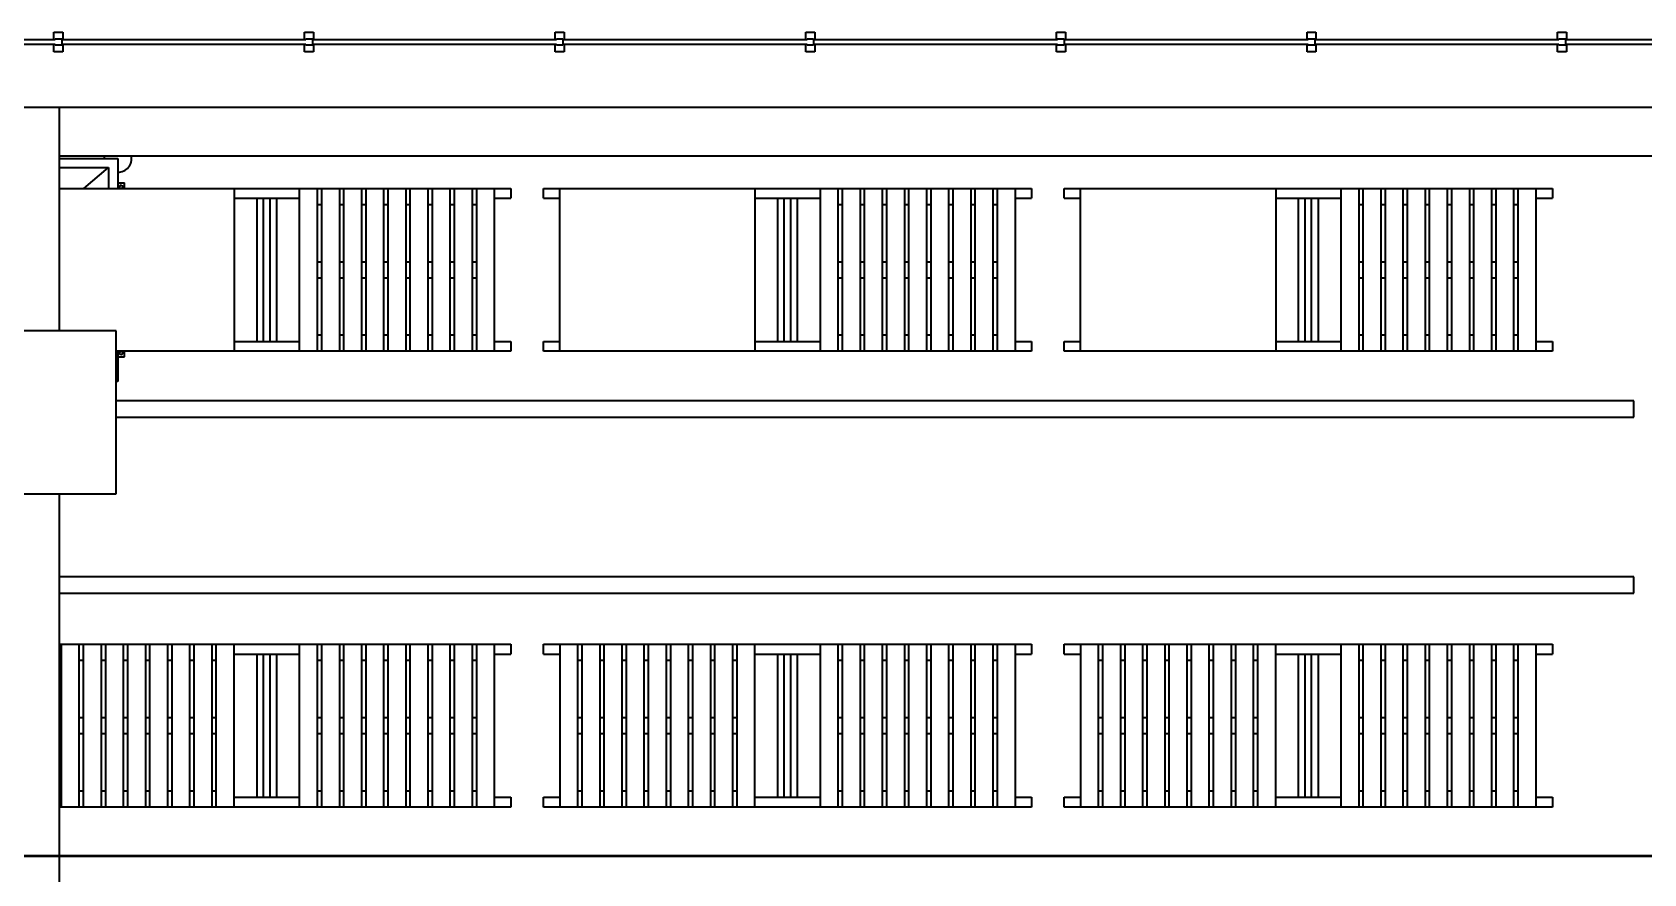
# Model space of a CAD drawing. Header units: millimetres. Extents: x 0 to 84100, y 0 to 59400.
# Drawn here: x 27164 to 37067, y 14516 to 19686 of the extents above; entities that cross this region are included whole.
import ezdxf

# ---------------------------------------------------------------- set-up
doc = ezdxf.new("R2010")
doc.units = ezdxf.units.MM
doc.header["$LTSCALE"] = 100
doc.linetypes.add('CHAIN', pattern=[0.3543, 0.2362, -0.0295, 0.0591, -0.0295])
doc.layers.add('Section Line (ISO)', color=7, linetype='CHAIN', lineweight=50)
doc.layers.add('Visible (ISO)', color=7, linetype='Continuous', lineweight=35)

# ---------------------------------------------------------------- blocks, each defined once
blk = doc.blocks.new('2dTransSection0')
at = {"layer": 'Section Line (ISO)', "linetype": 'CHAIN', "ltscale": 33.448322}
blk.add_line((34.206, 146.26), (409.429, 146.26), dxfattribs=at)

msp = doc.modelspace()

# ---------------------------------------------------------------- linework, layer by layer
at = {"layer": 'Visible (ISO)'}
for p, q in [((25805.45, 19641.01), (27305.45, 19641.01)), ((27305.45, 19611.01), (25805.45, 19611.01)), ((27297.95, 19641.01), (27297.95, 19686.01)), ((27297.95, 19686.01), (27352.95, 19686.01)), ((27297.95, 19566.01), (27297.95, 19611.01)), ((27305.45, 19646.01), (27345.45, 19646.01)), ((27305.45, 19641.01), (27305.45, 19646.01)), ((27305.45, 19606.01), (27305.45, 19611.01)), ((27345.45, 19646.01), (27345.45, 19606.01)), ((27345.45, 19641.01), (27345.45, 19611.01)), ((27345.45, 19641.01), (28845.45, 19641.01)), ((28845.45, 19611.01), (27345.45, 19611.01)), ((27352.95, 19686.01), (27352.95, 19641.01)), ((27352.95, 19611.01), (27352.95, 19566.01)), ((28837.95, 19641.01), (28837.95, 19686.01)), ((28837.95, 19686.01), (28892.95, 19686.01)), ((28837.95, 19566.01), (28837.95, 19611.01)), ((28845.45, 19646.01), (28885.45, 19646.01)), ((28845.45, 19641.01), (28845.45, 19646.01)), ((28845.45, 19606.01), (28845.45, 19611.01)), ((28885.45, 19646.01), (28885.45, 19606.01)), ((28885.45, 19641.01), (28885.45, 19611.01)), ((28885.45, 19641.01), (30385.45, 19641.01)), ((30385.45, 19611.01), (28885.45, 19611.01)), ((28892.95, 19686.01), (28892.95, 19641.01)), ((28892.95, 19611.01), (28892.95, 19566.01)), ((30377.95, 19641.01), (30377.95, 19686.01)), ((30377.95, 19686.01), (30432.95, 19686.01)), ((30377.95, 19566.01), (30377.95, 19611.01)), ((30385.45, 19646.01), (30425.45, 19646.01)), ((30385.45, 19641.01), (30385.45, 19646.01)), ((30385.45, 19606.01), (30385.45, 19611.01)), ((30425.45, 19646.01), (30425.45, 19606.01)), ((30425.45, 19641.01), (30425.45, 19611.01)), ((30425.45, 19641.01), (31925.45, 19641.01)), ((31925.45, 19611.01), (30425.45, 19611.01)), ((30432.95, 19686.01), (30432.95, 19641.01)), ((30432.95, 19611.01), (30432.95, 19566.01)), ((31917.95, 19641.01), (31917.95, 19686.01)), ((31917.95, 19686.01), (31972.95, 19686.01)), ((31917.95, 19566.01), (31917.95, 19611.01)), ((31925.45, 19646.01), (31965.45, 19646.01)), ((31925.45, 19641.01), (31925.45, 19646.01)), ((31925.45, 19606.01), (31925.45, 19611.01)), ((31965.45, 19646.01), (31965.45, 19606.01)), ((31965.45, 19641.01), (31965.45, 19611.01)), ((31965.45, 19641.01), (33465.45, 19641.01)), ((33465.45, 19611.01), (31965.45, 19611.01)), ((31972.95, 19686.01), (31972.95, 19641.01)), ((31972.95, 19611.01), (31972.95, 19566.01)), ((33457.95, 19641.01), (33457.95, 19686.01)), ((33457.95, 19686.01), (33512.95, 19686.01)), ((33457.95, 19566.01), (33457.95, 19611.01)), ((33465.45, 19646.01), (33505.45, 19646.01)), ((33465.45, 19641.01), (33465.45, 19646.01)), ((33465.45, 19606.01), (33465.45, 19611.01)), ((33505.45, 19646.01), (33505.45, 19606.01)), ((33505.45, 19641.01), (33505.45, 19611.01)), ((33505.45, 19641.01), (35005.45, 19641.01)), ((35005.45, 19611.01), (33505.45, 19611.01)), ((33512.95, 19686.01), (33512.95, 19641.01)), ((33512.95, 19611.01), (33512.95, 19566.01)), ((34997.95, 19641.01), (34997.95, 19686.01)), ((34997.95, 19686.01), (35052.95, 19686.01)), ((34997.95, 19566.01), (34997.95, 19611.01)), ((35005.45, 19646.01), (35045.45, 19646.01)), ((35005.45, 19641.01), (35005.45, 19646.01)), ((35005.45, 19606.01), (35005.45, 19611.01)), ((35045.45, 19646.01), (35045.45, 19606.01)), ((35045.45, 19641.01), (35045.45, 19611.01)), ((35045.45, 19641.01), (36545.45, 19641.01)), ((36545.45, 19611.01), (35045.45, 19611.01)), ((35052.95, 19686.01), (35052.95, 19641.01)), ((35052.95, 19611.01), (35052.95, 19566.01)), ((36537.95, 19641.01), (36537.95, 19686.01)), ((36537.95, 19686.01), (36592.95, 19686.01)), ((36537.95, 19566.01), (36537.95, 19611.01)), ((36545.45, 19646.01), (36585.45, 19646.01)), ((36545.45, 19641.01), (36545.45, 19646.01)), ((36545.45, 19606.01), (36545.45, 19611.01)), ((36585.45, 19646.01), (36585.45, 19606.01)), ((36585.45, 19641.01), (36585.45, 19611.01)), ((36585.45, 19641.01), (38085.45, 19641.01)), ((38085.45, 19611.01), (36585.45, 19611.01)), ((36592.95, 19686.01), (36592.95, 19641.01)), ((36592.95, 19611.01), (36592.95, 19566.01)), ((27352.95, 19566.01), (27297.95, 19566.01)), ((27345.45, 19606.01), (27305.45, 19606.01)), ((28892.95, 19566.01), (28837.95, 19566.01)), ((28885.45, 19606.01), (28845.45, 19606.01)), ((30432.95, 19566.01), (30377.95, 19566.01)), ((30425.45, 19606.01), (30385.45, 19606.01)), ((31972.95, 19566.01), (31917.95, 19566.01)), ((31965.45, 19606.01), (31925.45, 19606.01)), ((33512.95, 19566.01), (33457.95, 19566.01)), ((33505.45, 19606.01), (33465.45, 19606.01)), ((35052.95, 19566.01), (34997.95, 19566.01)), ((35045.45, 19606.01), (35005.45, 19606.01)), ((36592.95, 19566.01), (36537.95, 19566.01)), ((36585.45, 19606.01), (36545.45, 19606.01)), ((27030.45, 19226.01), (27330.45, 19226.01)), ((27330.45, 19226.01), (39305.45, 19226.01)), ((27330.45, 19226.01), (27330.45, 17851.01)), ((27330.45, 18926.01), (39005.45, 18926.01)), ((27330.45, 18911.01), (27690.45, 18911.01)), ((27330.45, 18854.01), (27493.45, 18854.01)), ((27481.44, 18726.01), (27633.45, 18854.01)), ((27493.45, 18854.01), (27633.45, 18854.01)), ((27633.45, 18854.01), (27633.45, 18726.01)), ((27690.45, 18911.01), (27690.45, 18726.01)), ((27330.45, 18726.01), (28405.45, 18726.01)), ((27690.45, 18761.01), (27730.45, 18761.01)), ((27730.45, 18726.01), (27730.45, 18761.01)), ((28405.45, 18726.01), (28405.45, 17726.01)), ((28405.45, 18726.01), (28805.45, 18726.01)), ((28805.45, 18726.01), (28917.45, 18726.01)), ((28805.45, 18726.01), (28805.45, 17726.01)), ((28917.45, 18726.01), (28941.45, 18726.01)), ((28917.45, 17726.01), (28917.45, 18726.01)), ((28941.45, 18726.01), (28941.45, 17726.01)), ((28941.45, 18726.01), (29053.45, 18726.01)), ((29053.45, 17726.01), (29053.45, 18726.01)), ((29053.45, 18726.01), (29077.45, 18726.01)), ((29077.45, 18726.01), (29077.45, 17726.01)), ((29077.45, 18726.01), (29189.45, 18726.01)), ((29189.45, 17726.01), (29189.45, 18726.01)), ((29189.45, 18726.01), (29213.45, 18726.01)), ((29213.45, 18726.01), (29213.45, 17726.01)), ((29213.45, 18726.01), (29325.45, 18726.01)), ((29325.45, 17726.01), (29325.45, 18726.01)), ((29325.45, 18726.01), (29349.45, 18726.01)), ((29349.45, 18726.01), (29349.45, 17726.01)), ((29349.45, 18726.01), (29461.45, 18726.01)), ((29461.45, 17726.01), (29461.45, 18726.01)), ((29461.45, 18726.01), (29485.45, 18726.01)), ((29485.45, 18726.01), (29485.45, 17726.01)), ((29485.45, 18726.01), (29597.45, 18726.01)), ((29597.45, 18726.01), (29621.45, 18726.01)), ((29597.45, 17726.01), (29597.45, 18726.01)), ((29621.45, 18726.01), (29621.45, 17726.01)), ((29621.45, 18726.01), (29733.45, 18726.01)), ((29733.45, 17726.01), (29733.45, 18726.01)), ((29733.45, 18726.01), (29757.45, 18726.01)), ((29757.45, 18726.01), (29757.45, 17726.01)), ((29757.45, 18726.01), (29869.45, 18726.01)), ((29869.45, 17726.01), (29869.45, 18726.01)), ((29869.45, 18726.01), (29893.45, 18726.01)), ((29893.45, 18726.01), (29893.45, 17726.01)), ((29893.45, 18726.01), (30005.45, 18726.01)), ((30005.45, 17726.01), (30005.45, 18726.01)), ((30005.45, 18726.01), (30105.45, 18726.01)), ((30105.45, 18726.01), (30105.45, 18666.01)), ((30305.45, 18726.01), (30405.45, 18726.01)), ((30305.45, 18666.01), (30305.45, 18726.01)), ((30405.45, 17726.01), (30405.45, 18726.01)), ((30405.45, 18726.01), (31605.45, 18726.01)), ((31605.45, 18726.01), (31605.45, 17726.01)), ((31605.45, 18726.01), (32005.45, 18726.01)), ((32005.45, 18726.01), (32117.45, 18726.01)), ((32005.45, 18726.01), (32005.45, 17726.01)), ((32117.45, 18726.01), (32141.45, 18726.01)), ((32117.45, 17726.01), (32117.45, 18726.01)), ((32141.45, 18726.01), (32141.45, 17726.01)), ((32141.45, 18726.01), (32253.45, 18726.01)), ((32253.45, 17726.01), (32253.45, 18726.01)), ((32253.45, 18726.01), (32277.45, 18726.01)), ((32277.45, 18726.01), (32277.45, 17726.01)), ((32277.45, 18726.01), (32389.45, 18726.01)), ((32389.45, 17726.01), (32389.45, 18726.01)), ((32389.45, 18726.01), (32413.45, 18726.01)), ((32413.45, 18726.01), (32413.45, 17726.01)), ((32413.45, 18726.01), (32525.45, 18726.01)), ((32525.45, 17726.01), (32525.45, 18726.01)), ((32525.45, 18726.01), (32549.45, 18726.01)), ((32549.45, 18726.01), (32549.45, 17726.01)), ((32549.45, 18726.01), (32661.45, 18726.01)), ((32661.45, 17726.01), (32661.45, 18726.01)), ((32661.45, 18726.01), (32685.45, 18726.01)), ((32685.45, 18726.01), (32685.45, 17726.01)), ((32685.45, 18726.01), (32797.45, 18726.01)), ((32797.45, 18726.01), (32821.45, 18726.01)), ((32797.45, 17726.01), (32797.45, 18726.01)), ((32821.45, 18726.01), (32821.45, 17726.01)), ((32821.45, 18726.01), (32933.45, 18726.01)), ((32933.45, 17726.01), (32933.45, 18726.01)), ((32933.45, 18726.01), (32957.45, 18726.01)), ((32957.45, 18726.01), (32957.45, 17726.01)), ((32957.45, 18726.01), (33069.45, 18726.01)), ((33069.45, 17726.01), (33069.45, 18726.01)), ((33069.45, 18726.01), (33093.45, 18726.01)), ((33093.45, 18726.01), (33093.45, 17726.01)), ((33093.45, 18726.01), (33205.45, 18726.01)), ((33205.45, 17726.01), (33205.45, 18726.01)), ((33205.45, 18726.01), (33305.45, 18726.01)), ((33305.45, 18726.01), (33305.45, 18666.01)), ((33505.45, 18726.01), (33605.45, 18726.01)), ((33505.45, 18666.01), (33505.45, 18726.01)), ((33605.45, 17726.01), (33605.45, 18726.01)), ((33605.45, 18726.01), (34805.45, 18726.01)), ((34805.45, 18726.01), (34805.45, 17726.01)), ((34805.45, 18726.01), (35205.45, 18726.01)), ((35205.45, 18726.01), (35317.45, 18726.01)), ((35205.45, 18726.01), (35205.45, 17726.01)), ((35317.45, 18726.01), (35341.45, 18726.01)), ((35317.45, 17726.01), (35317.45, 18726.01)), ((35341.45, 18726.01), (35341.45, 17726.01)), ((35341.45, 18726.01), (35453.45, 18726.01)), ((35453.45, 17726.01), (35453.45, 18726.01)), ((35453.45, 18726.01), (35477.45, 18726.01)), ((35477.45, 18726.01), (35477.45, 17726.01)), ((35477.45, 18726.01), (35589.45, 18726.01)), ((35589.45, 17726.01), (35589.45, 18726.01)), ((35589.45, 18726.01), (35613.45, 18726.01)), ((35613.45, 18726.01), (35613.45, 17726.01)), ((35613.45, 18726.01), (35725.45, 18726.01)), ((35725.45, 17726.01), (35725.45, 18726.01)), ((35725.45, 18726.01), (35749.45, 18726.01)), ((35749.45, 18726.01), (35749.45, 17726.01)), ((35749.45, 18726.01), (35861.45, 18726.01)), ((35861.45, 17726.01), (35861.45, 18726.01)), ((35861.45, 18726.01), (35885.45, 18726.01)), ((35885.45, 18726.01), (35885.45, 17726.01)), ((35885.45, 18726.01), (35997.45, 18726.01)), ((35997.45, 18726.01), (36021.45, 18726.01)), ((35997.45, 17726.01), (35997.45, 18726.01)), ((36021.45, 18726.01), (36021.45, 17726.01)), ((36021.45, 18726.01), (36133.45, 18726.01)), ((36133.45, 17726.01), (36133.45, 18726.01)), ((36133.45, 18726.01), (36157.45, 18726.01)), ((36157.45, 18726.01), (36157.45, 17726.01)), ((36157.45, 18726.01), (36269.45, 18726.01)), ((36269.45, 17726.01), (36269.45, 18726.01)), ((36269.45, 18726.01), (36293.45, 18726.01)), ((36293.45, 18726.01), (36293.45, 17726.01)), ((36293.45, 18726.01), (36405.45, 18726.01)), ((36405.45, 17726.01), (36405.45, 18726.01)), ((36405.45, 18726.01), (36505.45, 18726.01)), ((36505.45, 18726.01), (36505.45, 18666.01)), ((28405.45, 18666.01), (28805.45, 18666.01)), ((28545.45, 17786.01), (28545.45, 18666.01)), ((28585.45, 17786.01), (28585.45, 18666.01)), ((28625.45, 17786.01), (28625.45, 18666.01)), ((28665.45, 18666.01), (28665.45, 17786.01)), ((28941.45, 18626.01), (28917.45, 18626.01)), ((29077.45, 18626.01), (29053.45, 18626.01)), ((29213.45, 18626.01), (29189.45, 18626.01)), ((29349.45, 18626.01), (29325.45, 18626.01)), ((29485.45, 18626.01), (29461.45, 18626.01)), ((29621.45, 18626.01), (29597.45, 18626.01)), ((29757.45, 18626.01), (29733.45, 18626.01)), ((29893.45, 18626.01), (29869.45, 18626.01)), ((30005.45, 18666.01), (30105.45, 18666.01)), ((30305.45, 18666.01), (30405.45, 18666.01)), ((31605.45, 18666.01), (32005.45, 18666.01)), ((31745.45, 17786.01), (31745.45, 18666.01)), ((31785.45, 17786.01), (31785.45, 18666.01)), ((31825.45, 17786.01), (31825.45, 18666.01)), ((31865.45, 18666.01), (31865.45, 17786.01)), ((32141.45, 18626.01), (32117.45, 18626.01)), ((32277.45, 18626.01), (32253.45, 18626.01)), ((32413.45, 18626.01), (32389.45, 18626.01)), ((32549.45, 18626.01), (32525.45, 18626.01)), ((32685.45, 18626.01), (32661.45, 18626.01)), ((32821.45, 18626.01), (32797.45, 18626.01)), ((32957.45, 18626.01), (32933.45, 18626.01)), ((33093.45, 18626.01), (33069.45, 18626.01)), ((33205.45, 18666.01), (33305.45, 18666.01)), ((33505.45, 18666.01), (33605.45, 18666.01)), ((34805.45, 18666.01), (35205.45, 18666.01)), ((34945.45, 17786.01), (34945.45, 18666.01)), ((34985.45, 17786.01), (34985.45, 18666.01)), ((35025.45, 17786.01), (35025.45, 18666.01)), ((35065.45, 18666.01), (35065.45, 17786.01)), ((35341.45, 18626.01), (35317.45, 18626.01)), ((35477.45, 18626.01), (35453.45, 18626.01)), ((35613.45, 18626.01), (35589.45, 18626.01)), ((35749.45, 18626.01), (35725.45, 18626.01)), ((35885.45, 18626.01), (35861.45, 18626.01)), ((36021.45, 18626.01), (35997.45, 18626.01)), ((36157.45, 18626.01), (36133.45, 18626.01)), ((36293.45, 18626.01), (36269.45, 18626.01)), ((36405.45, 18666.01), (36505.45, 18666.01)), ((28917.45, 18276.01), (28941.45, 18276.01)), ((29053.45, 18276.01), (29077.45, 18276.01)), ((29189.45, 18276.01), (29213.45, 18276.01)), ((29325.45, 18276.01), (29349.45, 18276.01)), ((29461.45, 18276.01), (29485.45, 18276.01)), ((29597.45, 18276.01), (29621.45, 18276.01)), ((29733.45, 18276.01), (29757.45, 18276.01)), ((29869.45, 18276.01), (29893.45, 18276.01)), ((32117.45, 18276.01), (32141.45, 18276.01)), ((32253.45, 18276.01), (32277.45, 18276.01)), ((32389.45, 18276.01), (32413.45, 18276.01)), ((32525.45, 18276.01), (32549.45, 18276.01)), ((32661.45, 18276.01), (32685.45, 18276.01)), ((32797.45, 18276.01), (32821.45, 18276.01)), ((32933.45, 18276.01), (32957.45, 18276.01)), ((33069.45, 18276.01), (33093.45, 18276.01)), ((35317.45, 18276.01), (35341.45, 18276.01)), ((35453.45, 18276.01), (35477.45, 18276.01)), ((35589.45, 18276.01), (35613.45, 18276.01)), ((35725.45, 18276.01), (35749.45, 18276.01)), ((35861.45, 18276.01), (35885.45, 18276.01)), ((35997.45, 18276.01), (36021.45, 18276.01)), ((36133.45, 18276.01), (36157.45, 18276.01)), ((36269.45, 18276.01), (36293.45, 18276.01)), ((28941.45, 18176.01), (28917.45, 18176.01)), ((29077.45, 18176.01), (29053.45, 18176.01)), ((29213.45, 18176.01), (29189.45, 18176.01)), ((29349.45, 18176.01), (29325.45, 18176.01)), ((29485.45, 18176.01), (29461.45, 18176.01)), ((29621.45, 18176.01), (29597.45, 18176.01)), ((29757.45, 18176.01), (29733.45, 18176.01)), ((29893.45, 18176.01), (29869.45, 18176.01)), ((32141.45, 18176.01), (32117.45, 18176.01)), ((32277.45, 18176.01), (32253.45, 18176.01)), ((32413.45, 18176.01), (32389.45, 18176.01)), ((32549.45, 18176.01), (32525.45, 18176.01)), ((32685.45, 18176.01), (32661.45, 18176.01)), ((32821.45, 18176.01), (32797.45, 18176.01)), ((32957.45, 18176.01), (32933.45, 18176.01)), ((33093.45, 18176.01), (33069.45, 18176.01)), ((35341.45, 18176.01), (35317.45, 18176.01)), ((35477.45, 18176.01), (35453.45, 18176.01)), ((35613.45, 18176.01), (35589.45, 18176.01)), ((35749.45, 18176.01), (35725.45, 18176.01)), ((35885.45, 18176.01), (35861.45, 18176.01)), ((36021.45, 18176.01), (35997.45, 18176.01)), ((36157.45, 18176.01), (36133.45, 18176.01)), ((36293.45, 18176.01), (36269.45, 18176.01)), ((27680.45, 17851.01), (26680.45, 17851.01)), ((27680.45, 16851.01), (27680.45, 17851.01)), ((28917.45, 17826.01), (28941.45, 17826.01)), ((29053.45, 17826.01), (29077.45, 17826.01)), ((29189.45, 17826.01), (29213.45, 17826.01)), ((29325.45, 17826.01), (29349.45, 17826.01)), ((29461.45, 17826.01), (29485.45, 17826.01)), ((29597.45, 17826.01), (29621.45, 17826.01)), ((29733.45, 17826.01), (29757.45, 17826.01)), ((29869.45, 17826.01), (29893.45, 17826.01)), ((32117.45, 17826.01), (32141.45, 17826.01)), ((32253.45, 17826.01), (32277.45, 17826.01)), ((32389.45, 17826.01), (32413.45, 17826.01)), ((32525.45, 17826.01), (32549.45, 17826.01)), ((32661.45, 17826.01), (32685.45, 17826.01)), ((32797.45, 17826.01), (32821.45, 17826.01)), ((32933.45, 17826.01), (32957.45, 17826.01)), ((33069.45, 17826.01), (33093.45, 17826.01)), ((35317.45, 17826.01), (35341.45, 17826.01)), ((35453.45, 17826.01), (35477.45, 17826.01)), ((35589.45, 17826.01), (35613.45, 17826.01)), ((35725.45, 17826.01), (35749.45, 17826.01)), ((35861.45, 17826.01), (35885.45, 17826.01)), ((35997.45, 17826.01), (36021.45, 17826.01)), ((36133.45, 17826.01), (36157.45, 17826.01)), ((36269.45, 17826.01), (36293.45, 17826.01)), ((28405.45, 17786.01), (28805.45, 17786.01)), ((30005.45, 17786.01), (30105.45, 17786.01)), ((30105.45, 17786.01), (30105.45, 17726.01)), ((30305.45, 17786.01), (30405.45, 17786.01)), ((30305.45, 17726.01), (30305.45, 17786.01)), ((31605.45, 17786.01), (32005.45, 17786.01)), ((33205.45, 17786.01), (33305.45, 17786.01)), ((33305.45, 17786.01), (33305.45, 17726.01)), ((33505.45, 17786.01), (33605.45, 17786.01)), ((33505.45, 17726.01), (33505.45, 17786.01)), ((34805.45, 17786.01), (35205.45, 17786.01)), ((36405.45, 17786.01), (36505.45, 17786.01)), ((36505.45, 17786.01), (36505.45, 17726.01)), ((28405.45, 17726.01), (27680.45, 17726.01)), ((27690.45, 17726.01), (27690.45, 17541.01)), ((27690.45, 17691.01), (27730.45, 17691.01)), ((27730.45, 17691.01), (27730.45, 17726.01)), ((28805.45, 17726.01), (28405.45, 17726.01)), ((28917.45, 17726.01), (28805.45, 17726.01)), ((28941.45, 17726.01), (28917.45, 17726.01)), ((29053.45, 17726.01), (28941.45, 17726.01)), ((29077.45, 17726.01), (29053.45, 17726.01)), ((29189.45, 17726.01), (29077.45, 17726.01)), ((29213.45, 17726.01), (29189.45, 17726.01)), ((29325.45, 17726.01), (29213.45, 17726.01)), ((29349.45, 17726.01), (29325.45, 17726.01)), ((29461.45, 17726.01), (29349.45, 17726.01)), ((29485.45, 17726.01), (29461.45, 17726.01)), ((29597.45, 17726.01), (29485.45, 17726.01)), ((29621.45, 17726.01), (29597.45, 17726.01)), ((29733.45, 17726.01), (29621.45, 17726.01)), ((29757.45, 17726.01), (29733.45, 17726.01)), ((29869.45, 17726.01), (29757.45, 17726.01)), ((29893.45, 17726.01), (29869.45, 17726.01)), ((30005.45, 17726.01), (29893.45, 17726.01)), ((30105.45, 17726.01), (30005.45, 17726.01)), ((30405.45, 17726.01), (30305.45, 17726.01)), ((31605.45, 17726.01), (30405.45, 17726.01)), ((32005.45, 17726.01), (31605.45, 17726.01)), ((32117.45, 17726.01), (32005.45, 17726.01)), ((32141.45, 17726.01), (32117.45, 17726.01)), ((32253.45, 17726.01), (32141.45, 17726.01)), ((32277.45, 17726.01), (32253.45, 17726.01)), ((32389.45, 17726.01), (32277.45, 17726.01)), ((32413.45, 17726.01), (32389.45, 17726.01)), ((32525.45, 17726.01), (32413.45, 17726.01)), ((32549.45, 17726.01), (32525.45, 17726.01)), ((32661.45, 17726.01), (32549.45, 17726.01)), ((32685.45, 17726.01), (32661.45, 17726.01)), ((32797.45, 17726.01), (32685.45, 17726.01)), ((32821.45, 17726.01), (32797.45, 17726.01)), ((32933.45, 17726.01), (32821.45, 17726.01)), ((32957.45, 17726.01), (32933.45, 17726.01)), ((33069.45, 17726.01), (32957.45, 17726.01)), ((33093.45, 17726.01), (33069.45, 17726.01)), ((33205.45, 17726.01), (33093.45, 17726.01)), ((33305.45, 17726.01), (33205.45, 17726.01)), ((33605.45, 17726.01), (33505.45, 17726.01)), ((34805.45, 17726.01), (33605.45, 17726.01)), ((35205.45, 17726.01), (34805.45, 17726.01)), ((35317.45, 17726.01), (35205.45, 17726.01)), ((35341.45, 17726.01), (35317.45, 17726.01)), ((35453.45, 17726.01), (35341.45, 17726.01)), ((35477.45, 17726.01), (35453.45, 17726.01)), ((35589.45, 17726.01), (35477.45, 17726.01)), ((35613.45, 17726.01), (35589.45, 17726.01)), ((35725.45, 17726.01), (35613.45, 17726.01)), ((35749.45, 17726.01), (35725.45, 17726.01)), ((35861.45, 17726.01), (35749.45, 17726.01)), ((35885.45, 17726.01), (35861.45, 17726.01)), ((35997.45, 17726.01), (35885.45, 17726.01)), ((36021.45, 17726.01), (35997.45, 17726.01)), ((36133.45, 17726.01), (36021.45, 17726.01)), ((36157.45, 17726.01), (36133.45, 17726.01)), ((36269.45, 17726.01), (36157.45, 17726.01)), ((36293.45, 17726.01), (36269.45, 17726.01)), ((36405.45, 17726.01), (36293.45, 17726.01)), ((36505.45, 17726.01), (36405.45, 17726.01)), ((27690.45, 17541.01), (27680.45, 17541.01)), ((37005.45, 17420.61), (27680.45, 17420.61)), ((37005.45, 17320.61), (37005.45, 17420.61)), ((27680.45, 17320.61), (37005.45, 17320.61)), ((26680.45, 16851.01), (27680.45, 16851.01)), ((27330.45, 16851.01), (27330.45, 10026.01)), ((37005.45, 16340.61), (27330.45, 16340.61)), ((37005.45, 16240.61), (37005.45, 16340.61)), ((27330.45, 16240.61), (37005.45, 16240.61)), ((27330.45, 15926.01), (27341.45, 15926.01)), ((27341.45, 15926.01), (27341.45, 14926.01)), ((27341.45, 15926.01), (27453.45, 15926.01)), ((27453.45, 14926.01), (27453.45, 15926.01)), ((27453.45, 15926.01), (27477.45, 15926.01)), ((27477.45, 15926.01), (27477.45, 14926.01)), ((27477.45, 15926.01), (27589.45, 15926.01)), ((27589.45, 14926.01), (27589.45, 15926.01)), ((27589.45, 15926.01), (27613.45, 15926.01)), ((27613.45, 15926.01), (27613.45, 14926.01)), ((27613.45, 15926.01), (27725.45, 15926.01)), ((27725.45, 14926.01), (27725.45, 15926.01)), ((27725.45, 15926.01), (27749.45, 15926.01)), ((27749.45, 15926.01), (27749.45, 14926.01)), ((27749.45, 15926.01), (27861.45, 15926.01)), ((27861.45, 14926.01), (27861.45, 15926.01)), ((27861.45, 15926.01), (27885.45, 15926.01)), ((27885.45, 15926.01), (27885.45, 14926.01)), ((27885.45, 15926.01), (27997.45, 15926.01)), ((27997.45, 14926.01), (27997.45, 15926.01)), ((27997.45, 15926.01), (28021.45, 15926.01)), ((28021.45, 15926.01), (28021.45, 14926.01)), ((28021.45, 15926.01), (28133.45, 15926.01)), ((28133.45, 14926.01), (28133.45, 15926.01)), ((28133.45, 15926.01), (28157.45, 15926.01)), ((28157.45, 15926.01), (28157.45, 14926.01)), ((28157.45, 15926.01), (28269.45, 15926.01)), ((28269.45, 14926.01), (28269.45, 15926.01)), ((28269.45, 15926.01), (28293.45, 15926.01)), ((28293.45, 15926.01), (28293.45, 14926.01)), ((28293.45, 15926.01), (28405.45, 15926.01)), ((28405.45, 14926.01), (28405.45, 15926.01)), ((28405.45, 15926.01), (28805.45, 15926.01)), ((28405.45, 15866.01), (28805.45, 15866.01)), ((28545.45, 14986.01), (28545.45, 15866.01)), ((28585.45, 14986.01), (28585.45, 15866.01)), ((28625.45, 14986.01), (28625.45, 15866.01)), ((28665.45, 15866.01), (28665.45, 14986.01)), ((28805.45, 15926.01), (28917.45, 15926.01)), ((28805.45, 15926.01), (28805.45, 14926.01)), ((28917.45, 15926.01), (28941.45, 15926.01)), ((28917.45, 14926.01), (28917.45, 15926.01)), ((28941.45, 15926.01), (28941.45, 14926.01)), ((28941.45, 15926.01), (29053.45, 15926.01)), ((29053.45, 14926.01), (29053.45, 15926.01)), ((29053.45, 15926.01), (29077.45, 15926.01)), ((29077.45, 15926.01), (29077.45, 14926.01)), ((29077.45, 15926.01), (29189.45, 15926.01)), ((29189.45, 14926.01), (29189.45, 15926.01)), ((29189.45, 15926.01), (29213.45, 15926.01)), ((29213.45, 15926.01), (29213.45, 14926.01)), ((29213.45, 15926.01), (29325.45, 15926.01)), ((29325.45, 14926.01), (29325.45, 15926.01)), ((29325.45, 15926.01), (29349.45, 15926.01)), ((29349.45, 15926.01), (29349.45, 14926.01)), ((29349.45, 15926.01), (29461.45, 15926.01)), ((29461.45, 14926.01), (29461.45, 15926.01)), ((29461.45, 15926.01), (29485.45, 15926.01)), ((29485.45, 15926.01), (29485.45, 14926.01)), ((29485.45, 15926.01), (29597.45, 15926.01)), ((29597.45, 15926.01), (29621.45, 15926.01)), ((29597.45, 14926.01), (29597.45, 15926.01)), ((29621.45, 15926.01), (29621.45, 14926.01)), ((29621.45, 15926.01), (29733.45, 15926.01)), ((29733.45, 14926.01), (29733.45, 15926.01)), ((29733.45, 15926.01), (29757.45, 15926.01)), ((29757.45, 15926.01), (29757.45, 14926.01)), ((29757.45, 15926.01), (29869.45, 15926.01)), ((29869.45, 14926.01), (29869.45, 15926.01)), ((29869.45, 15926.01), (29893.45, 15926.01)), ((29893.45, 15926.01), (29893.45, 14926.01)), ((29893.45, 15926.01), (30005.45, 15926.01)), ((30005.45, 14926.01), (30005.45, 15926.01)), ((30005.45, 15926.01), (30105.45, 15926.01)), ((30005.45, 15866.01), (30105.45, 15866.01)), ((30105.45, 15926.01), (30105.45, 15866.01)), ((30305.45, 15926.01), (30405.45, 15926.01)), ((30305.45, 15866.01), (30305.45, 15926.01)), ((30305.45, 15866.01), (30405.45, 15866.01)), ((30405.45, 15926.01), (30517.45, 15926.01)), ((30405.45, 15926.01), (30405.45, 14926.01)), ((30517.45, 15926.01), (30541.45, 15926.01)), ((30517.45, 14926.01), (30517.45, 15926.01)), ((30541.45, 15926.01), (30541.45, 14926.01)), ((30541.45, 15926.01), (30653.45, 15926.01)), ((30653.45, 14926.01), (30653.45, 15926.01)), ((30653.45, 15926.01), (30677.45, 15926.01)), ((30677.45, 15926.01), (30677.45, 14926.01)), ((30677.45, 15926.01), (30789.45, 15926.01)), ((30789.45, 14926.01), (30789.45, 15926.01)), ((30789.45, 15926.01), (30813.45, 15926.01)), ((30813.45, 15926.01), (30813.45, 14926.01)), ((30813.45, 15926.01), (30925.45, 15926.01)), ((30925.45, 14926.01), (30925.45, 15926.01)), ((30925.45, 15926.01), (30949.45, 15926.01)), ((30949.45, 15926.01), (30949.45, 14926.01)), ((30949.45, 15926.01), (31061.45, 15926.01)), ((31061.45, 14926.01), (31061.45, 15926.01)), ((31061.45, 15926.01), (31085.45, 15926.01)), ((31085.45, 15926.01), (31085.45, 14926.01)), ((31085.45, 15926.01), (31197.45, 15926.01)), ((31197.45, 14926.01), (31197.45, 15926.01)), ((31197.45, 15926.01), (31221.45, 15926.01)), ((31221.45, 15926.01), (31221.45, 14926.01)), ((31221.45, 15926.01), (31333.45, 15926.01)), ((31333.45, 14926.01), (31333.45, 15926.01)), ((31333.45, 15926.01), (31357.45, 15926.01)), ((31357.45, 15926.01), (31357.45, 14926.01)), ((31357.45, 15926.01), (31469.45, 15926.01)), ((31469.45, 14926.01), (31469.45, 15926.01)), ((31469.45, 15926.01), (31493.45, 15926.01)), ((31493.45, 15926.01), (31493.45, 14926.01)), ((31493.45, 15926.01), (31605.45, 15926.01)), ((31605.45, 14926.01), (31605.45, 15926.01)), ((31605.45, 15926.01), (32005.45, 15926.01)), ((31605.45, 15866.01), (32005.45, 15866.01)), ((31745.45, 14986.01), (31745.45, 15866.01)), ((31785.45, 14986.01), (31785.45, 15866.01)), ((31825.45, 14986.01), (31825.45, 15866.01)), ((31865.45, 15866.01), (31865.45, 14986.01)), ((32005.45, 15926.01), (32117.45, 15926.01)), ((32005.45, 15926.01), (32005.45, 14926.01)), ((32117.45, 15926.01), (32141.45, 15926.01)), ((32117.45, 14926.01), (32117.45, 15926.01)), ((32141.45, 15926.01), (32141.45, 14926.01)), ((32141.45, 15926.01), (32253.45, 15926.01)), ((32253.45, 14926.01), (32253.45, 15926.01)), ((32253.45, 15926.01), (32277.45, 15926.01)), ((32277.45, 15926.01), (32277.45, 14926.01)), ((32277.45, 15926.01), (32389.45, 15926.01)), ((32389.45, 14926.01), (32389.45, 15926.01)), ((32389.45, 15926.01), (32413.45, 15926.01)), ((32413.45, 15926.01), (32413.45, 14926.01)), ((32413.45, 15926.01), (32525.45, 15926.01)), ((32525.45, 14926.01), (32525.45, 15926.01)), ((32525.45, 15926.01), (32549.45, 15926.01)), ((32549.45, 15926.01), (32549.45, 14926.01)), ((32549.45, 15926.01), (32661.45, 15926.01)), ((32661.45, 14926.01), (32661.45, 15926.01)), ((32661.45, 15926.01), (32685.45, 15926.01)), ((32685.45, 15926.01), (32685.45, 14926.01)), ((32685.45, 15926.01), (32797.45, 15926.01)), ((32797.45, 15926.01), (32821.45, 15926.01)), ((32797.45, 14926.01), (32797.45, 15926.01)), ((32821.45, 15926.01), (32821.45, 14926.01)), ((32821.45, 15926.01), (32933.45, 15926.01)), ((32933.45, 14926.01), (32933.45, 15926.01)), ((32933.45, 15926.01), (32957.45, 15926.01)), ((32957.45, 15926.01), (32957.45, 14926.01)), ((32957.45, 15926.01), (33069.45, 15926.01)), ((33069.45, 14926.01), (33069.45, 15926.01)), ((33069.45, 15926.01), (33093.45, 15926.01)), ((33093.45, 15926.01), (33093.45, 14926.01)), ((33093.45, 15926.01), (33205.45, 15926.01)), ((33205.45, 14926.01), (33205.45, 15926.01)), ((33205.45, 15926.01), (33305.45, 15926.01)), ((33205.45, 15866.01), (33305.45, 15866.01)), ((33305.45, 15926.01), (33305.45, 15866.01)), ((33505.45, 15926.01), (33605.45, 15926.01)), ((33505.45, 15866.01), (33505.45, 15926.01)), ((33505.45, 15866.01), (33605.45, 15866.01)), ((33605.45, 15926.01), (33717.45, 15926.01)), ((33605.45, 15926.01), (33605.45, 14926.01)), ((33717.45, 15926.01), (33741.45, 15926.01)), ((33717.45, 14926.01), (33717.45, 15926.01)), ((33741.45, 15926.01), (33741.45, 14926.01)), ((33741.45, 15926.01), (33853.45, 15926.01)), ((33853.45, 14926.01), (33853.45, 15926.01)), ((33853.45, 15926.01), (33877.45, 15926.01)), ((33877.45, 15926.01), (33877.45, 14926.01)), ((33877.45, 15926.01), (33989.45, 15926.01)), ((33989.45, 14926.01), (33989.45, 15926.01)), ((33989.45, 15926.01), (34013.45, 15926.01)), ((34013.45, 15926.01), (34013.45, 14926.01)), ((34013.45, 15926.01), (34125.45, 15926.01)), ((34125.45, 14926.01), (34125.45, 15926.01)), ((34125.45, 15926.01), (34149.45, 15926.01)), ((34149.45, 15926.01), (34149.45, 14926.01)), ((34149.45, 15926.01), (34261.45, 15926.01)), ((34261.45, 14926.01), (34261.45, 15926.01)), ((34261.45, 15926.01), (34285.45, 15926.01)), ((34285.45, 15926.01), (34285.45, 14926.01)), ((34285.45, 15926.01), (34397.45, 15926.01)), ((34397.45, 14926.01), (34397.45, 15926.01)), ((34397.45, 15926.01), (34421.45, 15926.01)), ((34421.45, 15926.01), (34421.45, 14926.01)), ((34421.45, 15926.01), (34533.45, 15926.01)), ((34533.45, 14926.01), (34533.45, 15926.01)), ((34533.45, 15926.01), (34557.45, 15926.01)), ((34557.45, 15926.01), (34557.45, 14926.01)), ((34557.45, 15926.01), (34669.45, 15926.01)), ((34669.45, 14926.01), (34669.45, 15926.01)), ((34669.45, 15926.01), (34693.45, 15926.01)), ((34693.45, 15926.01), (34693.45, 14926.01)), ((34693.45, 15926.01), (34805.45, 15926.01)), ((34805.45, 14926.01), (34805.45, 15926.01)), ((34805.45, 15926.01), (35205.45, 15926.01)), ((34805.45, 15866.01), (35205.45, 15866.01)), ((34945.45, 14986.01), (34945.45, 15866.01)), ((34985.45, 14986.01), (34985.45, 15866.01)), ((35025.45, 14986.01), (35025.45, 15866.01)), ((35065.45, 15866.01), (35065.45, 14986.01)), ((35205.45, 15926.01), (35317.45, 15926.01)), ((35205.45, 15926.01), (35205.45, 14926.01)), ((35317.45, 15926.01), (35341.45, 15926.01)), ((35317.45, 14926.01), (35317.45, 15926.01)), ((35341.45, 15926.01), (35341.45, 14926.01)), ((35341.45, 15926.01), (35453.45, 15926.01)), ((35453.45, 14926.01), (35453.45, 15926.01)), ((35453.45, 15926.01), (35477.45, 15926.01)), ((35477.45, 15926.01), (35477.45, 14926.01)), ((35477.45, 15926.01), (35589.45, 15926.01)), ((35589.45, 14926.01), (35589.45, 15926.01)), ((35589.45, 15926.01), (35613.45, 15926.01)), ((35613.45, 15926.01), (35613.45, 14926.01)), ((35613.45, 15926.01), (35725.45, 15926.01)), ((35725.45, 14926.01), (35725.45, 15926.01)), ((35725.45, 15926.01), (35749.45, 15926.01)), ((35749.45, 15926.01), (35749.45, 14926.01)), ((35749.45, 15926.01), (35861.45, 15926.01)), ((35861.45, 14926.01), (35861.45, 15926.01)), ((35861.45, 15926.01), (35885.45, 15926.01)), ((35885.45, 15926.01), (35885.45, 14926.01)), ((35885.45, 15926.01), (35997.45, 15926.01)), ((35997.45, 15926.01), (36021.45, 15926.01)), ((35997.45, 14926.01), (35997.45, 15926.01)), ((36021.45, 15926.01), (36021.45, 14926.01)), ((36021.45, 15926.01), (36133.45, 15926.01)), ((36133.45, 14926.01), (36133.45, 15926.01)), ((36133.45, 15926.01), (36157.45, 15926.01)), ((36157.45, 15926.01), (36157.45, 14926.01)), ((36157.45, 15926.01), (36269.45, 15926.01)), ((36269.45, 14926.01), (36269.45, 15926.01)), ((36269.45, 15926.01), (36293.45, 15926.01)), ((36293.45, 15926.01), (36293.45, 14926.01)), ((36293.45, 15926.01), (36405.45, 15926.01)), ((36405.45, 14926.01), (36405.45, 15926.01)), ((36405.45, 15926.01), (36505.45, 15926.01)), ((36405.45, 15866.01), (36505.45, 15866.01)), ((36505.45, 15926.01), (36505.45, 15866.01)), ((27341.45, 15826.01), (27330.45, 15826.01)), ((27477.45, 15826.01), (27453.45, 15826.01)), ((27613.45, 15826.01), (27589.45, 15826.01)), ((27749.45, 15826.01), (27725.45, 15826.01)), ((27885.45, 15826.01), (27861.45, 15826.01)), ((28021.45, 15826.01), (27997.45, 15826.01)), ((28157.45, 15826.01), (28133.45, 15826.01)), ((28293.45, 15826.01), (28269.45, 15826.01)), ((28941.45, 15826.01), (28917.45, 15826.01)), ((29077.45, 15826.01), (29053.45, 15826.01)), ((29213.45, 15826.01), (29189.45, 15826.01)), ((29349.45, 15826.01), (29325.45, 15826.01)), ((29485.45, 15826.01), (29461.45, 15826.01)), ((29621.45, 15826.01), (29597.45, 15826.01)), ((29757.45, 15826.01), (29733.45, 15826.01)), ((29893.45, 15826.01), (29869.45, 15826.01)), ((30541.45, 15826.01), (30517.45, 15826.01)), ((30677.45, 15826.01), (30653.45, 15826.01)), ((30813.45, 15826.01), (30789.45, 15826.01)), ((30949.45, 15826.01), (30925.45, 15826.01)), ((31085.45, 15826.01), (31061.45, 15826.01)), ((31221.45, 15826.01), (31197.45, 15826.01)), ((31357.45, 15826.01), (31333.45, 15826.01)), ((31493.45, 15826.01), (31469.45, 15826.01)), ((32141.45, 15826.01), (32117.45, 15826.01)), ((32277.45, 15826.01), (32253.45, 15826.01)), ((32413.45, 15826.01), (32389.45, 15826.01)), ((32549.45, 15826.01), (32525.45, 15826.01)), ((32685.45, 15826.01), (32661.45, 15826.01)), ((32821.45, 15826.01), (32797.45, 15826.01)), ((32957.45, 15826.01), (32933.45, 15826.01)), ((33093.45, 15826.01), (33069.45, 15826.01)), ((33741.45, 15826.01), (33717.45, 15826.01)), ((33877.45, 15826.01), (33853.45, 15826.01)), ((34013.45, 15826.01), (33989.45, 15826.01)), ((34149.45, 15826.01), (34125.45, 15826.01)), ((34285.45, 15826.01), (34261.45, 15826.01)), ((34421.45, 15826.01), (34397.45, 15826.01)), ((34557.45, 15826.01), (34533.45, 15826.01)), ((34693.45, 15826.01), (34669.45, 15826.01)), ((35341.45, 15826.01), (35317.45, 15826.01)), ((35477.45, 15826.01), (35453.45, 15826.01)), ((35613.45, 15826.01), (35589.45, 15826.01)), ((35749.45, 15826.01), (35725.45, 15826.01)), ((35885.45, 15826.01), (35861.45, 15826.01)), ((36021.45, 15826.01), (35997.45, 15826.01)), ((36157.45, 15826.01), (36133.45, 15826.01)), ((36293.45, 15826.01), (36269.45, 15826.01)), ((27330.45, 15476.01), (27341.45, 15476.01)), ((27453.45, 15476.01), (27477.45, 15476.01)), ((27589.45, 15476.01), (27613.45, 15476.01)), ((27725.45, 15476.01), (27749.45, 15476.01)), ((27861.45, 15476.01), (27885.45, 15476.01)), ((27997.45, 15476.01), (28021.45, 15476.01)), ((28133.45, 15476.01), (28157.45, 15476.01)), ((28269.45, 15476.01), (28293.45, 15476.01)), ((28917.45, 15476.01), (28941.45, 15476.01)), ((29053.45, 15476.01), (29077.45, 15476.01)), ((29189.45, 15476.01), (29213.45, 15476.01)), ((29325.45, 15476.01), (29349.45, 15476.01)), ((29461.45, 15476.01), (29485.45, 15476.01)), ((29597.45, 15476.01), (29621.45, 15476.01)), ((29733.45, 15476.01), (29757.45, 15476.01)), ((29869.45, 15476.01), (29893.45, 15476.01)), ((30517.45, 15476.01), (30541.45, 15476.01)), ((30653.45, 15476.01), (30677.45, 15476.01)), ((30789.45, 15476.01), (30813.45, 15476.01)), ((30925.45, 15476.01), (30949.45, 15476.01)), ((31061.45, 15476.01), (31085.45, 15476.01)), ((31197.45, 15476.01), (31221.45, 15476.01)), ((31333.45, 15476.01), (31357.45, 15476.01)), ((31469.45, 15476.01), (31493.45, 15476.01)), ((32117.45, 15476.01), (32141.45, 15476.01)), ((32253.45, 15476.01), (32277.45, 15476.01)), ((32389.45, 15476.01), (32413.45, 15476.01)), ((32525.45, 15476.01), (32549.45, 15476.01)), ((32661.45, 15476.01), (32685.45, 15476.01)), ((32797.45, 15476.01), (32821.45, 15476.01)), ((32933.45, 15476.01), (32957.45, 15476.01)), ((33069.45, 15476.01), (33093.45, 15476.01)), ((33717.45, 15476.01), (33741.45, 15476.01)), ((33853.45, 15476.01), (33877.45, 15476.01)), ((33989.45, 15476.01), (34013.45, 15476.01)), ((34125.45, 15476.01), (34149.45, 15476.01)), ((34261.45, 15476.01), (34285.45, 15476.01)), ((34397.45, 15476.01), (34421.45, 15476.01)), ((34533.45, 15476.01), (34557.45, 15476.01)), ((34669.45, 15476.01), (34693.45, 15476.01)), ((35317.45, 15476.01), (35341.45, 15476.01)), ((35453.45, 15476.01), (35477.45, 15476.01)), ((35589.45, 15476.01), (35613.45, 15476.01)), ((35725.45, 15476.01), (35749.45, 15476.01)), ((35861.45, 15476.01), (35885.45, 15476.01)), ((35997.45, 15476.01), (36021.45, 15476.01)), ((36133.45, 15476.01), (36157.45, 15476.01)), ((36269.45, 15476.01), (36293.45, 15476.01)), ((27341.45, 15376.01), (27330.45, 15376.01)), ((27477.45, 15376.01), (27453.45, 15376.01)), ((27613.45, 15376.01), (27589.45, 15376.01)), ((27749.45, 15376.01), (27725.45, 15376.01)), ((27885.45, 15376.01), (27861.45, 15376.01)), ((28021.45, 15376.01), (27997.45, 15376.01)), ((28157.45, 15376.01), (28133.45, 15376.01)), ((28293.45, 15376.01), (28269.45, 15376.01)), ((28941.45, 15376.01), (28917.45, 15376.01)), ((29077.45, 15376.01), (29053.45, 15376.01)), ((29213.45, 15376.01), (29189.45, 15376.01)), ((29349.45, 15376.01), (29325.45, 15376.01)), ((29485.45, 15376.01), (29461.45, 15376.01)), ((29621.45, 15376.01), (29597.45, 15376.01)), ((29757.45, 15376.01), (29733.45, 15376.01)), ((29893.45, 15376.01), (29869.45, 15376.01)), ((30541.45, 15376.01), (30517.45, 15376.01)), ((30677.45, 15376.01), (30653.45, 15376.01)), ((30813.45, 15376.01), (30789.45, 15376.01)), ((30949.45, 15376.01), (30925.45, 15376.01)), ((31085.45, 15376.01), (31061.45, 15376.01)), ((31221.45, 15376.01), (31197.45, 15376.01)), ((31357.45, 15376.01), (31333.45, 15376.01)), ((31493.45, 15376.01), (31469.45, 15376.01)), ((32141.45, 15376.01), (32117.45, 15376.01)), ((32277.45, 15376.01), (32253.45, 15376.01)), ((32413.45, 15376.01), (32389.45, 15376.01)), ((32549.45, 15376.01), (32525.45, 15376.01)), ((32685.45, 15376.01), (32661.45, 15376.01)), ((32821.45, 15376.01), (32797.45, 15376.01)), ((32957.45, 15376.01), (32933.45, 15376.01)), ((33093.45, 15376.01), (33069.45, 15376.01)), ((33741.45, 15376.01), (33717.45, 15376.01)), ((33877.45, 15376.01), (33853.45, 15376.01)), ((34013.45, 15376.01), (33989.45, 15376.01)), ((34149.45, 15376.01), (34125.45, 15376.01)), ((34285.45, 15376.01), (34261.45, 15376.01)), ((34421.45, 15376.01), (34397.45, 15376.01)), ((34557.45, 15376.01), (34533.45, 15376.01)), ((34693.45, 15376.01), (34669.45, 15376.01)), ((35341.45, 15376.01), (35317.45, 15376.01)), ((35477.45, 15376.01), (35453.45, 15376.01)), ((35613.45, 15376.01), (35589.45, 15376.01)), ((35749.45, 15376.01), (35725.45, 15376.01)), ((35885.45, 15376.01), (35861.45, 15376.01)), ((36021.45, 15376.01), (35997.45, 15376.01)), ((36157.45, 15376.01), (36133.45, 15376.01)), ((36293.45, 15376.01), (36269.45, 15376.01)), ((27330.45, 15026.01), (27341.45, 15026.01)), ((27453.45, 15026.01), (27477.45, 15026.01)), ((27589.45, 15026.01), (27613.45, 15026.01)), ((27725.45, 15026.01), (27749.45, 15026.01)), ((27861.45, 15026.01), (27885.45, 15026.01)), ((27997.45, 15026.01), (28021.45, 15026.01)), ((28133.45, 15026.01), (28157.45, 15026.01)), ((28269.45, 15026.01), (28293.45, 15026.01)), ((28405.45, 14986.01), (28805.45, 14986.01)), ((28917.45, 15026.01), (28941.45, 15026.01)), ((29053.45, 15026.01), (29077.45, 15026.01)), ((29189.45, 15026.01), (29213.45, 15026.01)), ((29325.45, 15026.01), (29349.45, 15026.01)), ((29461.45, 15026.01), (29485.45, 15026.01)), ((29597.45, 15026.01), (29621.45, 15026.01)), ((29733.45, 15026.01), (29757.45, 15026.01)), ((29869.45, 15026.01), (29893.45, 15026.01)), ((30005.45, 14986.01), (30105.45, 14986.01)), ((30105.45, 14986.01), (30105.45, 14926.01)), ((30305.45, 14986.01), (30405.45, 14986.01)), ((30305.45, 14926.01), (30305.45, 14986.01)), ((30517.45, 15026.01), (30541.45, 15026.01)), ((30653.45, 15026.01), (30677.45, 15026.01)), ((30789.45, 15026.01), (30813.45, 15026.01)), ((30925.45, 15026.01), (30949.45, 15026.01)), ((31061.45, 15026.01), (31085.45, 15026.01)), ((31197.45, 15026.01), (31221.45, 15026.01)), ((31333.45, 15026.01), (31357.45, 15026.01)), ((31469.45, 15026.01), (31493.45, 15026.01)), ((31605.45, 14986.01), (32005.45, 14986.01)), ((32117.45, 15026.01), (32141.45, 15026.01)), ((32253.45, 15026.01), (32277.45, 15026.01)), ((32389.45, 15026.01), (32413.45, 15026.01)), ((32525.45, 15026.01), (32549.45, 15026.01)), ((32661.45, 15026.01), (32685.45, 15026.01)), ((32797.45, 15026.01), (32821.45, 15026.01)), ((32933.45, 15026.01), (32957.45, 15026.01)), ((33069.45, 15026.01), (33093.45, 15026.01)), ((33205.45, 14986.01), (33305.45, 14986.01)), ((33305.45, 14986.01), (33305.45, 14926.01)), ((33505.45, 14986.01), (33605.45, 14986.01)), ((33505.45, 14926.01), (33505.45, 14986.01)), ((33717.45, 15026.01), (33741.45, 15026.01)), ((33853.45, 15026.01), (33877.45, 15026.01)), ((33989.45, 15026.01), (34013.45, 15026.01)), ((34125.45, 15026.01), (34149.45, 15026.01)), ((34261.45, 15026.01), (34285.45, 15026.01)), ((34397.45, 15026.01), (34421.45, 15026.01)), ((34533.45, 15026.01), (34557.45, 15026.01)), ((34669.45, 15026.01), (34693.45, 15026.01)), ((34805.45, 14986.01), (35205.45, 14986.01)), ((35317.45, 15026.01), (35341.45, 15026.01)), ((35453.45, 15026.01), (35477.45, 15026.01)), ((35589.45, 15026.01), (35613.45, 15026.01)), ((35725.45, 15026.01), (35749.45, 15026.01)), ((35861.45, 15026.01), (35885.45, 15026.01)), ((35997.45, 15026.01), (36021.45, 15026.01)), ((36133.45, 15026.01), (36157.45, 15026.01)), ((36269.45, 15026.01), (36293.45, 15026.01)), ((36405.45, 14986.01), (36505.45, 14986.01)), ((36505.45, 14986.01), (36505.45, 14926.01)), ((27341.45, 14926.01), (27330.45, 14926.01)), ((27453.45, 14926.01), (27341.45, 14926.01)), ((27477.45, 14926.01), (27453.45, 14926.01)), ((27589.45, 14926.01), (27477.45, 14926.01)), ((27613.45, 14926.01), (27589.45, 14926.01)), ((27725.45, 14926.01), (27613.45, 14926.01)), ((27749.45, 14926.01), (27725.45, 14926.01)), ((27861.45, 14926.01), (27749.45, 14926.01)), ((27885.45, 14926.01), (27861.45, 14926.01)), ((27997.45, 14926.01), (27885.45, 14926.01)), ((28021.45, 14926.01), (27997.45, 14926.01)), ((28133.45, 14926.01), (28021.45, 14926.01)), ((28157.45, 14926.01), (28133.45, 14926.01)), ((28269.45, 14926.01), (28157.45, 14926.01)), ((28293.45, 14926.01), (28269.45, 14926.01)), ((28405.45, 14926.01), (28293.45, 14926.01)), ((28805.45, 14926.01), (28405.45, 14926.01)), ((28917.45, 14926.01), (28805.45, 14926.01)), ((28941.45, 14926.01), (28917.45, 14926.01)), ((29053.45, 14926.01), (28941.45, 14926.01)), ((29077.45, 14926.01), (29053.45, 14926.01)), ((29189.45, 14926.01), (29077.45, 14926.01)), ((29213.45, 14926.01), (29189.45, 14926.01)), ((29325.45, 14926.01), (29213.45, 14926.01)), ((29349.45, 14926.01), (29325.45, 14926.01)), ((29461.45, 14926.01), (29349.45, 14926.01)), ((29485.45, 14926.01), (29461.45, 14926.01)), ((29597.45, 14926.01), (29485.45, 14926.01)), ((29621.45, 14926.01), (29597.45, 14926.01)), ((29733.45, 14926.01), (29621.45, 14926.01)), ((29757.45, 14926.01), (29733.45, 14926.01)), ((29869.45, 14926.01), (29757.45, 14926.01)), ((29893.45, 14926.01), (29869.45, 14926.01)), ((30005.45, 14926.01), (29893.45, 14926.01)), ((30105.45, 14926.01), (30005.45, 14926.01)), ((30405.45, 14926.01), (30305.45, 14926.01)), ((30517.45, 14926.01), (30405.45, 14926.01)), ((30541.45, 14926.01), (30517.45, 14926.01)), ((30653.45, 14926.01), (30541.45, 14926.01)), ((30677.45, 14926.01), (30653.45, 14926.01)), ((30789.45, 14926.01), (30677.45, 14926.01)), ((30813.45, 14926.01), (30789.45, 14926.01)), ((30925.45, 14926.01), (30813.45, 14926.01)), ((30949.45, 14926.01), (30925.45, 14926.01)), ((31061.45, 14926.01), (30949.45, 14926.01)), ((31085.45, 14926.01), (31061.45, 14926.01)), ((31197.45, 14926.01), (31085.45, 14926.01)), ((31221.45, 14926.01), (31197.45, 14926.01)), ((31333.45, 14926.01), (31221.45, 14926.01)), ((31357.45, 14926.01), (31333.45, 14926.01)), ((31469.45, 14926.01), (31357.45, 14926.01)), ((31493.45, 14926.01), (31469.45, 14926.01)), ((31605.45, 14926.01), (31493.45, 14926.01)), ((32005.45, 14926.01), (31605.45, 14926.01)), ((32117.45, 14926.01), (32005.45, 14926.01)), ((32141.45, 14926.01), (32117.45, 14926.01)), ((32253.45, 14926.01), (32141.45, 14926.01)), ((32277.45, 14926.01), (32253.45, 14926.01)), ((32389.45, 14926.01), (32277.45, 14926.01)), ((32413.45, 14926.01), (32389.45, 14926.01)), ((32525.45, 14926.01), (32413.45, 14926.01)), ((32549.45, 14926.01), (32525.45, 14926.01)), ((32661.45, 14926.01), (32549.45, 14926.01)), ((32685.45, 14926.01), (32661.45, 14926.01)), ((32797.45, 14926.01), (32685.45, 14926.01)), ((32821.45, 14926.01), (32797.45, 14926.01)), ((32933.45, 14926.01), (32821.45, 14926.01)), ((32957.45, 14926.01), (32933.45, 14926.01)), ((33069.45, 14926.01), (32957.45, 14926.01)), ((33093.45, 14926.01), (33069.45, 14926.01)), ((33205.45, 14926.01), (33093.45, 14926.01)), ((33305.45, 14926.01), (33205.45, 14926.01)), ((33605.45, 14926.01), (33505.45, 14926.01)), ((33717.45, 14926.01), (33605.45, 14926.01)), ((33741.45, 14926.01), (33717.45, 14926.01)), ((33853.45, 14926.01), (33741.45, 14926.01)), ((33877.45, 14926.01), (33853.45, 14926.01)), ((33989.45, 14926.01), (33877.45, 14926.01)), ((34013.45, 14926.01), (33989.45, 14926.01)), ((34125.45, 14926.01), (34013.45, 14926.01)), ((34149.45, 14926.01), (34125.45, 14926.01)), ((34261.45, 14926.01), (34149.45, 14926.01)), ((34285.45, 14926.01), (34261.45, 14926.01)), ((34397.45, 14926.01), (34285.45, 14926.01)), ((34421.45, 14926.01), (34397.45, 14926.01)), ((34533.45, 14926.01), (34421.45, 14926.01)), ((34557.45, 14926.01), (34533.45, 14926.01)), ((34669.45, 14926.01), (34557.45, 14926.01)), ((34693.45, 14926.01), (34669.45, 14926.01)), ((34805.45, 14926.01), (34693.45, 14926.01)), ((35205.45, 14926.01), (34805.45, 14926.01)), ((35317.45, 14926.01), (35205.45, 14926.01)), ((35341.45, 14926.01), (35317.45, 14926.01)), ((35453.45, 14926.01), (35341.45, 14926.01)), ((35477.45, 14926.01), (35453.45, 14926.01)), ((35589.45, 14926.01), (35477.45, 14926.01)), ((35613.45, 14926.01), (35589.45, 14926.01)), ((35725.45, 14926.01), (35613.45, 14926.01)), ((35749.45, 14926.01), (35725.45, 14926.01)), ((35861.45, 14926.01), (35749.45, 14926.01)), ((35885.45, 14926.01), (35861.45, 14926.01)), ((35997.45, 14926.01), (35885.45, 14926.01)), ((36021.45, 14926.01), (35997.45, 14926.01)), ((36133.45, 14926.01), (36021.45, 14926.01)), ((36157.45, 14926.01), (36133.45, 14926.01)), ((36269.45, 14926.01), (36157.45, 14926.01)), ((36293.45, 14926.01), (36269.45, 14926.01)), ((36405.45, 14926.01), (36293.45, 14926.01)), ((36505.45, 14926.01), (36405.45, 14926.01))]:
    msp.add_line(p, q, dxfattribs=at)
for centre, radius, start, end in [((27690.45, 18911.01), 84.85, 169.817933, 180), ((27690.45, 18911.01), 84.85, 270, 10.182067), ((27710.45, 18736.01), 10, 270.810291, 269.189709), ((27710.45, 17716.01), 10, 90.810291, 89.189709)]:
    msp.add_arc(centre, radius, start, end, dxfattribs=at)

# ---------------------------------------------------------------- block references
at = {"layer": 'Section Line (ISO)', "xscale": 100, "yscale": 100, "zscale": 100}
msp.add_blockref('2dTransSection0', (0, 0), dxfattribs=at)

doc.saveas('drawing.dxf')
